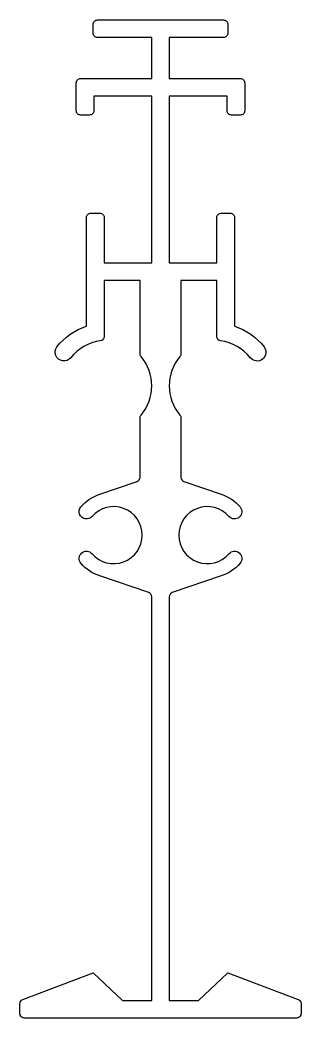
# Model space of a CAD drawing. Extents: x 180.8 to 200, y 174.8 to 243.
import ezdxf

# ---------------------------------------------------------------- set-up
doc = ezdxf.new("R2010")
doc.units = 0
doc.layers.add('ANA', color=220, linetype='CONTINUOUS')

msp = doc.modelspace()

# ---------------------------------------------------------------- linework, layer by layer
at = {"layer": 'ANA'}
msp.add_lwpolyline([(185.819, 242.059), (185.819, 242.659, -0.414214), (186.119, 242.959), (189.819, 242.959), (190.419, 242.959), (191.019, 242.959), (194.719, 242.959, -0.414214), (195.019, 242.659), (195.019, 242.059, -0.414214), (194.719, 241.759), (191.019, 241.759), (191.019, 238.959), (195.869, 238.959, -0.414214), (196.169, 238.659), (196.169, 236.759, -0.414214), (195.869, 236.459), (195.269, 236.459, -0.414214), (194.969, 236.759), (194.969, 237.759), (191.019, 237.759), (191.019, 226.359), (194.269, 226.359), (194.269, 229.459, -0.414214), (194.569, 229.759), (195.169, 229.759, -0.414214), (195.469, 229.459), (195.469, 222.041, -0.146514), (197.49, 220.625, -1), (196.549, 219.881, 0.194494), (194.529, 221.031, -0.37561), (194.269, 221.329), (194.269, 225.159), (191.819, 225.159), (191.819, 220.153, -0.177193), (191.749, 219.96, 0.365873), (191.749, 215.958, -0.177193), (191.819, 215.765), (191.819, 211.702, 0.32116), (192.023, 211.418), (194.569, 210.552, -0.133637), (195.853, 209.685, -1), (195.096, 209.032, 2.690873), (195.096, 206.485, -1), (195.853, 205.832, -0.133637), (194.569, 204.966), (191.223, 203.828, 0.32116), (191.019, 203.544), (191.019, 175.959), (193.019, 175.959), (195.019, 177.859), (199.826, 176.032, -0.311433), (200.019, 175.752), (200.019, 175.059, -0.414214), (199.719, 174.759), (190.419, 174.759), (181.119, 174.759, -0.414214), (180.819, 175.059), (180.819, 175.752, -0.311433), (181.013, 176.032), (185.819, 177.859), (187.819, 175.959), (189.819, 175.959), (189.819, 203.544, 0.32116), (189.616, 203.828), (186.27, 204.966, -0.133637), (184.985, 205.832, -1), (185.743, 206.485, 2.690873), (185.743, 209.032, -1), (184.985, 209.685, -0.133637), (186.27, 210.552), (188.816, 211.418, 0.32116), (189.019, 211.702), (189.019, 215.765, -0.177193), (189.09, 215.958, 0.365873), (189.09, 219.96, -0.177193), (189.019, 220.153), (189.019, 225.159), (186.569, 225.159), (186.569, 221.329, -0.37561), (186.309, 221.031, 0.194494), (184.29, 219.881, -1), (183.349, 220.625, -0.146514), (185.369, 222.041), (185.369, 229.459, -0.414214), (185.669, 229.759), (186.269, 229.759, -0.414214), (186.569, 229.459), (186.569, 226.359), (189.819, 226.359), (189.819, 237.759), (185.869, 237.759), (185.869, 236.759, -0.414214), (185.569, 236.459), (184.969, 236.459, -0.414214), (184.669, 236.759), (184.669, 238.659, -0.414214), (184.969, 238.959), (189.819, 238.959), (189.819, 241.759), (186.119, 241.759, -0.414214)], format="xyb", close=True, dxfattribs=at)

doc.saveas('drawing.dxf')
